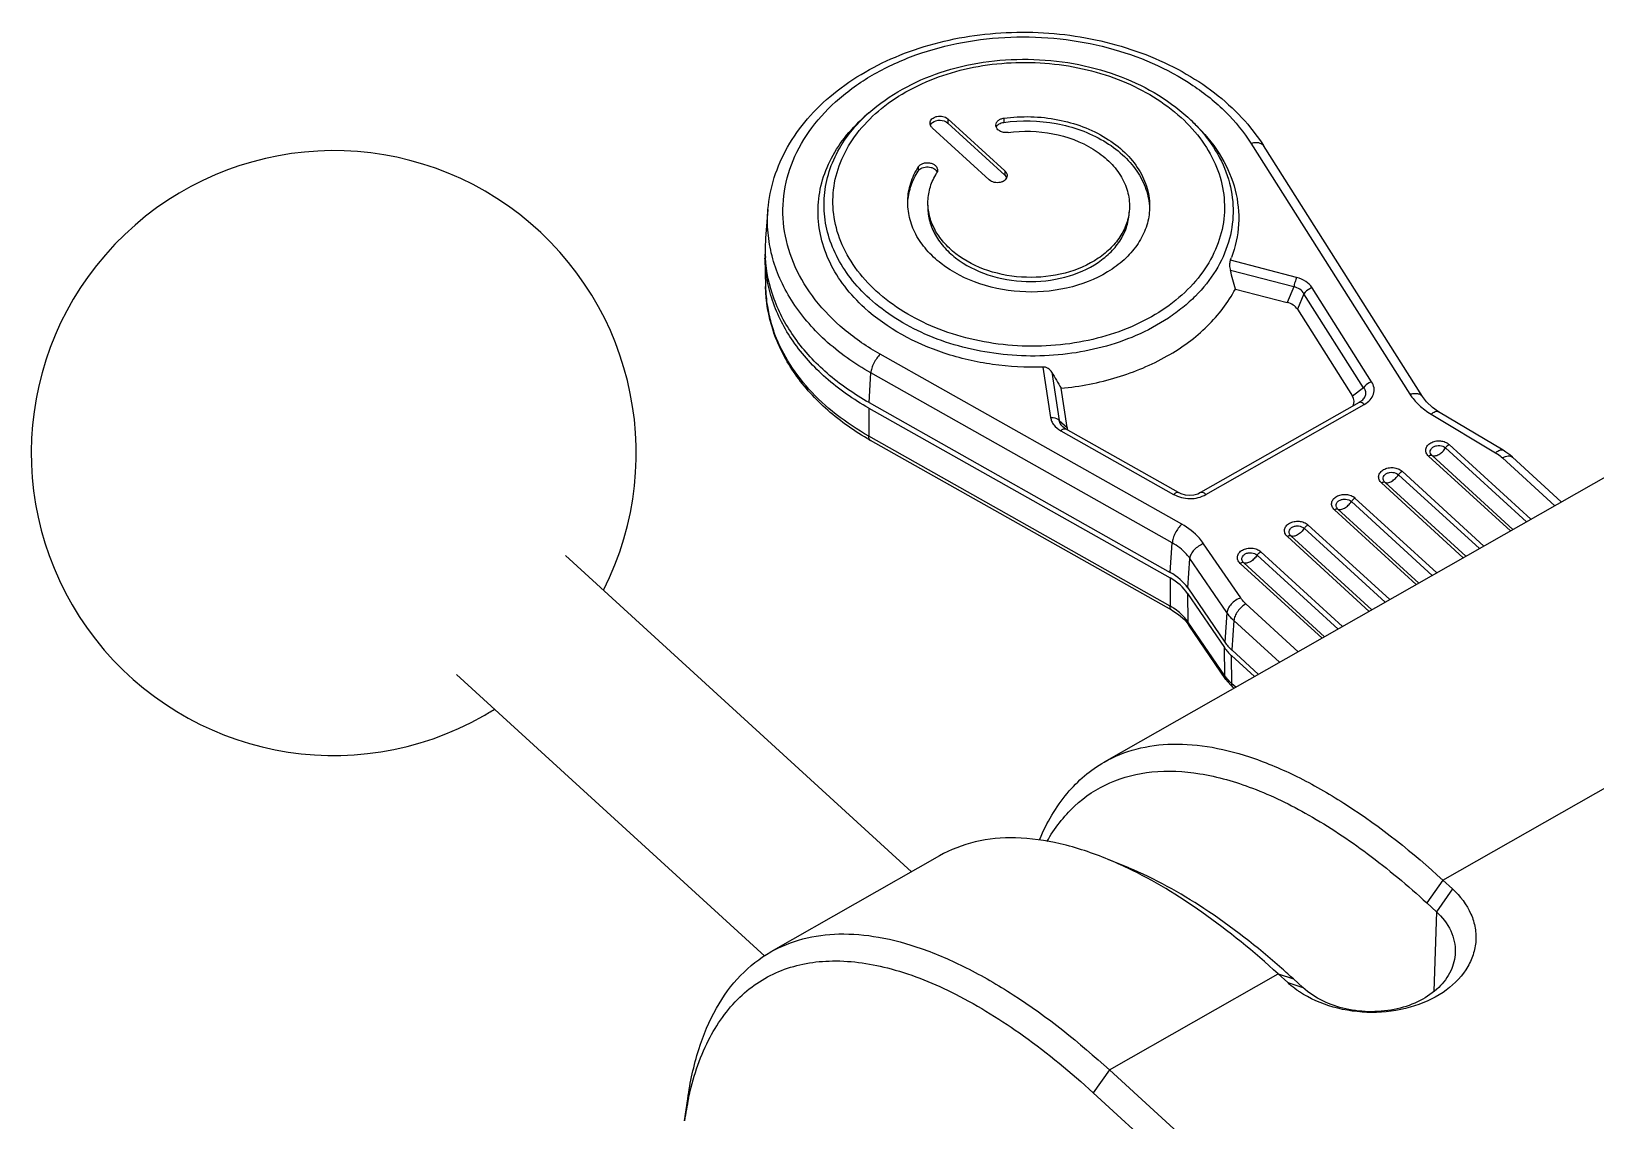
# Model space of a CAD drawing. Header units: millimetres. Extents: x 0 to 549, y 0 to 190.
# Drawn here: x 377.68 to 397.07, y 85.48 to 98.99 of the extents above; entities that cross this region are included whole.
import ezdxf

# ---------------------------------------------------------------- set-up
doc = ezdxf.new("R2010")
doc.units = ezdxf.units.MM
doc.layers.add('02___PRT_ALL_AXES', color=7, linetype='Continuous')

msp = doc.modelspace()

# ---------------------------------------------------------------- linework, layer by layer
at = {"color": 7, "linetype": 'Continuous'}
for p, q in [((388.065, 97.983), (388.006, 97.93)), ((389.556, 97.15), (388.85, 97.795)), ((389.044, 97.906), (389.043, 97.854)), ((389.043, 97.854), (389.748, 97.209)), ((389.044, 97.906), (389.75, 97.26)), ((389.737, 97.915), (389.736, 97.863)), ((392.094, 97.854), (392.149, 97.798)), ((392.801, 97.603), (394.772, 94.491)), ((394.926, 94.462), (392.955, 97.574)), ((388.676, 97.311), (388.674, 97.259)), ((389.75, 97.26), (389.748, 97.209)), ((386.813, 96.782), (386.784, 96.425)), ((402.024, 96.216), (390.982, 89.93)), ((386.776, 96.184), (386.783, 95.826)), ((393.367, 95.939), (392.545, 96.152)), ((393.331, 95.822), (392.545, 96.025)), ((393.331, 95.822), (393.248, 95.631)), ((394.296, 94.647), (393.558, 95.812)), ((392.607, 95.796), (393.248, 95.631)), ((393.458, 95.738), (393.376, 95.546)), ((394.197, 94.572), (393.458, 95.738)), ((393.376, 95.546), (394.059, 94.468)), ((391.942, 92.88), (388.205, 94.987)), ((388.066, 94.388), (388.088, 94.756)), ((391.825, 92.648), (388.088, 94.756)), ((390.221, 94.829), (390.316, 94.203)), ((390.331, 94.765), (390.423, 94.167)), ((395.181, 88.466), (406.223, 94.752)), ((390.521, 94.078), (390.446, 94.566)), ((394.197, 94.572), (394.059, 94.468)), ((388.063, 94.319), (388.063, 93.972)), ((388.063, 94.319), (391.797, 92.214)), ((388.066, 94.388), (391.799, 92.282)), ((394.141, 94.389), (392.177, 93.271)), ((392.242, 93.248), (394.205, 94.366)), ((394.164, 94.403), (394.164, 94.404)), ((395.926, 93.797), (395.127, 94.275)), ((390.423, 94.167), (390.521, 94.078)), ((395.034, 94.244), (395.833, 93.765)), ((391.8, 91.864), (388.063, 93.972)), ((391.821, 91.812), (388.084, 93.919)), ((390.443, 94.039), (391.842, 93.25)), ((391.901, 93.273), (390.502, 94.062)), ((395.258, 93.869), (396.272, 92.942)), ((396.017, 92.796), (395.003, 93.723)), ((396.048, 92.814), (395.046, 93.731)), ((395.213, 93.826), (396.215, 92.909)), ((395.918, 93.702), (396.567, 93.109)), ((396.648, 93.156), (396.041, 93.711)), ((394.629, 93.493), (395.632, 92.577)), ((394.674, 93.536), (395.688, 92.609)), ((395.433, 92.464), (394.419, 93.391)), ((395.465, 92.482), (394.463, 93.398)), ((394.046, 93.161), (395.048, 92.245)), ((394.09, 93.204), (395.104, 92.277)), ((394.849, 92.132), (393.835, 93.059)), ((394.881, 92.15), (393.879, 93.066)), ((394.266, 91.799), (393.252, 92.726)), ((394.297, 91.817), (393.295, 92.734)), ((393.462, 92.829), (394.464, 91.912)), ((393.507, 92.872), (394.521, 91.945)), ((391.799, 92.282), (391.825, 92.648)), ((392.674, 91.966), (392.214, 92.638)), ((392.923, 92.539), (393.937, 91.612)), ((392.017, 92.089), (392.043, 92.455)), ((392.502, 91.783), (392.043, 92.455)), ((393.682, 91.467), (392.668, 92.394)), ((393.714, 91.485), (392.711, 92.401)), ((392.878, 92.496), (393.88, 91.58)), ((391.797, 92.214), (391.8, 91.864)), ((392.015, 92.02), (392.018, 91.671)), ((392.015, 92.02), (392.473, 91.35)), ((392.017, 92.089), (392.475, 91.419)), ((392.502, 91.783), (392.475, 91.419)), ((393.387, 91.299), (392.739, 91.892)), ((391.979, 91.692), (392.03, 91.628)), ((392.477, 90.999), (392.018, 91.671)), ((392.49, 90.956), (392.03, 91.628)), ((392.589, 91.684), (392.562, 91.32)), ((393.155, 91.167), (392.589, 91.684)), ((392.477, 90.999), (392.473, 91.35)), ((392.564, 90.9), (392.56, 91.251)), ((392.56, 91.251), (392.845, 90.99)), ((392.562, 91.32), (392.893, 91.018)), ((392.49, 90.956), (392.514, 90.924)), ((392.611, 90.857), (392.564, 90.9)), ((392.589, 90.845), (392.583, 90.85)), ((388.939, 88.767), (386.847, 87.576)), ((391.285, 88.617), (391.031, 88.723)), ((395.181, 88.466), (394.981, 88.183)), ((395.181, 88.466), (395.299, 88.358)), ((395.299, 88.358), (395.099, 88.075)), ((394.981, 88.183), (395.099, 88.075)), ((395.099, 88.075), (395.067, 87.088)), ((391.046, 86.112), (393.138, 87.303)), ((393.256, 87.195), (393.138, 87.303)), ((393.138, 87.303), (393.327, 87.241)), ((393.256, 87.195), (393.445, 87.134)), ((393.445, 87.134), (393.327, 87.241)), ((391.046, 86.112), (390.846, 85.829)), ((391.046, 86.112), (398.184, 79.586)), ((385.779, 85.483), (385.818, 85.755)), ((390.846, 85.829), (397.984, 79.303))]:
    msp.add_line(p, q, dxfattribs=at)
for points in [[(395.127, 94.275), (395.05, 94.328), (394.975, 94.398), (394.926, 94.462)], [(394.164, 94.404), (394.153, 94.396), (394.141, 94.389)], [(390.502, 94.062), (390.49, 94.069), (390.468, 94.086)], [(396.041, 93.711), (396.01, 93.738), (395.96, 93.775), (395.926, 93.797)], [(392.177, 93.271), (392.142, 93.254), (392.092, 93.24), (392.04, 93.236), (391.988, 93.241), (391.936, 93.256), (391.901, 93.273)], [(391.821, 91.812), (391.901, 91.76), (391.979, 91.692)], [(392.514, 90.924), (392.554, 90.878), (392.583, 90.85)]]:
    msp.add_lwpolyline(points, dxfattribs=at)
for centre, radius, start, end in [((389.404, 96.478), 2.014, 131.653, 133.9212), ((388.894, 97.798), 0.0742, 151.7517, 155.1943), ((390.575, 96.352), 2.136, 44.6877, 47.5738), ((390.66, 96.436), 2.016, 42.4102, 44.6797), ((389.702, 97.149), 0.0741, 20.4285, 25.143), ((388.486, 96.284), 1.708, 175.2664, 181.7165), ((388.481, 96.215), 1.705, 179.4028, 181.0704), ((388.489, 96.285), 1.711, 181.7209, 183.3409), ((391.171, 96.706), 1.482, 338.035, 339.4447), ((377.276, 91.771), 15.851, 14.7103, 15.5679), ((388.5, 95.859), 1.717, 181.0917, 189.2302), ((388.563, 95.87), 1.781, 189.2523, 195.9207), ((388.616, 95.885), 1.837, 195.9168, 199.1761), ((431.413, 118.425), 47.408, 209.9389, 210.2165), ((389.742, 96.86), 3.376, 239.7838, 240.5827), ((391.418, 91.188), 0.776, 57.0561, 60.5205), ((392.917, 91.3), 0.533, 214.3701, 218.9908), ((389.146, 84.181), 4.917, 64.3573, 67.4541), ((386.167, 79.411), 10.61, 47.5593, 48.5907), ((394.012, 88.023), 1.121, 227.5669, 229.0648), ((389.875, 84.894), 4.138, 167.9212, 171.8225)]:
    msp.add_arc(centre, radius, start, end, dxfattribs=at)
for centre, major_axis, ratio, start_param, end_param in [((393.127, 95.441), (0.268, 0.059), 0.711655, 0.252966, 0.951619), ((393.773, 94.421), (0.306, -0.034), 0.590739, -0.234745, 0.442182), ((390.804, 94.119), (0.284, 0.04), 0.652077, -3.133338, -2.951457), ((391.344, 91.787), (0.75, -0.023), 0.724509, 0.486729, 0.944905), ((391.346, 91.856), (0.75, -0.023), 0.724509, 0.486729, 0.944905), ((393.144, 91.583), (0.75, -0.023), 0.724406, -2.654837, -2.440853), ((393.146, 91.652), (0.75, -0.023), 0.724406, -2.654837, -2.440853)]:
    msp.add_ellipse(centre, major_axis=major_axis, ratio=ratio, start_param=start_param, end_param=end_param, dxfattribs=at)
for points, knots in [([(386.813, 96.782), (386.824, 96.916), (386.878, 97.186), (387.047, 97.568), (387.298, 97.92), (387.739, 98.344), (388.454, 98.747), (389.443, 98.991), (390.49, 98.993), (391.337, 98.788), (391.947, 98.505), (392.35, 98.243), (392.692, 97.935), (392.877, 97.698), (392.955, 97.574)], [0, 0, 0, 0, 0.053013, 0.107166, 0.163243, 0.221788, 0.346617, 0.480586, 0.618668, 0.754415, 0.819707, 0.882501, 0.942573, 1, 1, 1, 1]), ([(388.205, 94.987), (388.047, 95.076), (387.754, 95.275), (387.392, 95.643), (387.136, 96.057), (386.999, 96.501), (386.989, 96.957), (387.108, 97.402), (387.347, 97.815), (387.695, 98.18), (388.135, 98.484), (388.835, 98.8), (389.628, 98.942), (390.434, 98.913), (391.212, 98.77), (391.763, 98.535), (392.081, 98.322)], [0, 0, 0, 0, 0.064016, 0.12408, 0.180399, 0.233886, 0.286091, 0.338887, 0.393993, 0.452587, 0.515145, 0.581477, 0.721806, 0.793809, 0.865083, 1, 1, 1, 1]), ([(388.155, 95.771), (388.059, 95.859), (387.888, 96.048), (387.704, 96.375), (387.612, 96.722), (387.616, 97.075), (387.717, 97.418), (387.908, 97.737), (388.18, 98.019), (388.648, 98.341), (389.219, 98.54), (389.829, 98.614), (390.304, 98.603), (390.769, 98.527), (391.337, 98.345), (391.724, 98.115), (391.935, 97.922)], [0, 0, 0, 0, 0.059361, 0.115175, 0.168434, 0.220673, 0.273674, 0.329035, 0.387835, 0.450499, 0.58576, 0.657095, 0.72918, 0.800706, 0.870422, 1, 1, 1, 1]), ([(388.065, 97.983), (388.317, 98.207), (388.793, 98.461), (389.482, 98.623), (390.04, 98.66), (390.599, 98.607), (391.29, 98.425), (391.764, 98.159), (392.016, 97.928)], [0, 0, 0, 0, 0.23787, 0.366305, 0.49787, 0.629757, 0.759113, 1, 1, 1, 1]), ([(392.081, 98.322), (392.227, 98.224), (392.495, 98.009), (392.712, 97.742), (392.801, 97.603)], [0, 0, 0, 0, 0.516335, 1, 1, 1, 1]), ([(388.822, 97.854), (388.822, 97.864), (388.827, 97.883), (388.846, 97.908), (388.873, 97.926), (388.919, 97.943), (388.981, 97.943), (389.027, 97.922), (389.044, 97.906)], [0, 0, 0, 0, 0.102512, 0.21255, 0.333936, 0.465993, 0.742661, 1, 1, 1, 1]), ([(389.737, 97.915), (389.958, 97.945), (390.403, 97.933), (390.916, 97.746), (391.239, 97.501), (391.417, 97.287), (391.525, 97.049), (391.547, 96.88), (391.544, 96.798)], [0, 0, 0, 0, 0.2815, 0.550309, 0.674088, 0.789177, 0.896783, 1, 1, 1, 1]), ([(388.011, 95.562), (387.921, 95.644), (387.759, 95.818), (387.574, 96.114), (387.46, 96.429), (387.421, 96.754), (387.458, 97.077), (387.571, 97.389), (387.755, 97.68), (387.917, 97.851), (388.006, 97.93)], [0, 0, 0, 0, 0.134677, 0.262272, 0.384226, 0.502843, 0.621017, 0.741723, 0.867483, 1, 1, 1, 1]), ([(388.07, 95.68), (387.985, 95.757), (387.831, 95.922), (387.654, 96.201), (387.541, 96.497), (387.497, 96.803), (387.523, 97.109), (387.619, 97.406), (387.781, 97.686), (387.926, 97.851), (388.006, 97.928)], [0, 0, 0, 0, 0.135098, 0.263271, 0.385842, 0.504943, 0.623284, 0.743703, 0.868685, 1, 1, 1, 1]), ([(391.935, 97.922), (392.031, 97.834), (392.203, 97.644), (392.386, 97.318), (392.478, 96.971), (392.474, 96.618), (392.373, 96.275), (392.182, 95.956), (391.91, 95.674), (391.442, 95.352), (390.871, 95.153), (390.261, 95.079), (389.786, 95.09), (389.321, 95.166), (388.753, 95.348), (388.366, 95.578), (388.155, 95.771)], [0, 0, 0, 0, 0.059361, 0.115175, 0.168434, 0.220673, 0.273674, 0.329035, 0.387835, 0.450499, 0.58576, 0.657095, 0.72918, 0.800706, 0.870422, 1, 1, 1, 1]), ([(388.85, 97.795), (388.841, 97.803), (388.827, 97.821), (388.822, 97.844), (388.822, 97.854)], [0, 0, 0, 0, 0.522342, 1, 1, 1, 1]), ([(388.829, 97.833), (388.83, 97.836), (388.836, 97.846), (388.844, 97.854), (388.851, 97.86)], [0, 0, 0, 0, 0.240546, 1, 1, 1, 1]), ([(388.851, 97.86), (388.877, 97.881), (388.948, 97.9), (389.018, 97.877), (389.043, 97.854)], [0, 0, 0, 0, 0.499651, 1, 1, 1, 1]), ([(389.638, 97.83), (389.638, 97.84), (389.644, 97.862), (389.667, 97.888), (389.699, 97.907), (389.724, 97.913), (389.737, 97.915)], [0, 0, 0, 0, 0.216932, 0.452639, 0.715015, 1, 1, 1, 1]), ([(389.789, 97.737), (389.77, 97.734), (389.733, 97.736), (389.683, 97.754), (389.647, 97.786), (389.638, 97.816), (389.638, 97.83)], [0, 0, 0, 0, 0.282644, 0.552471, 0.790679, 1, 1, 1, 1]), ([(389.643, 97.804), (389.644, 97.807), (389.649, 97.817), (389.657, 97.826), (389.663, 97.832)], [0, 0, 0, 0, 0.241058, 1, 1, 1, 1]), ([(389.663, 97.832), (389.668, 97.836), (389.689, 97.852), (389.715, 97.861), (389.736, 97.863)], [0, 0, 0, 0, 0.233967, 1, 1, 1, 1]), ([(389.736, 97.863), (389.951, 97.893), (390.384, 97.883), (390.888, 97.706), (391.21, 97.474), (391.391, 97.271), (391.509, 97.042), (391.54, 96.878), (391.543, 96.798)], [0, 0, 0, 0, 0.280175, 0.548673, 0.672849, 0.788586, 0.896758, 1, 1, 1, 1]), ([(389.789, 97.737), (389.973, 97.762), (390.343, 97.752), (390.771, 97.596), (391.04, 97.392), (391.188, 97.214), (391.279, 97.015), (391.297, 96.875), (391.294, 96.807)], [0, 0, 0, 0, 0.281496, 0.550305, 0.674085, 0.789176, 0.896783, 1, 1, 1, 1]), ([(392.149, 97.796), (392.24, 97.696), (392.399, 97.481), (392.55, 97.119), (392.597, 96.742), (392.537, 96.367), (392.374, 96.012), (392.163, 95.75), (391.955, 95.562), (391.715, 95.386), (391.514, 95.279), (391.373, 95.218)], [0, 0, 0, 0, 0.126818, 0.246499, 0.362008, 0.477297, 0.596376, 0.72233, 0.788543, 0.856953, 1, 1, 1, 1]), ([(392.15, 97.797), (392.259, 97.686), (392.449, 97.446), (392.625, 97.032), (392.669, 96.599), (392.608, 96.318), (392.558, 96.186)], [0, 0, 0, 0, 0.267138, 0.517398, 0.75827, 1, 1, 1, 1]), ([(392.801, 97.603), (392.816, 97.608), (392.848, 97.615), (392.892, 97.614), (392.93, 97.601), (392.949, 97.584), (392.955, 97.574)], [0, 0, 0, 0, 0.29877, 0.564327, 0.794306, 1, 1, 1, 1]), ([(388.676, 97.311), (388.689, 97.331), (388.724, 97.354), (388.775, 97.364), (388.817, 97.362), (388.857, 97.35), (388.889, 97.329), (388.91, 97.301), (388.915, 97.279), (388.915, 97.268)], [0, 0, 0, 0, 0.240029, 0.37824, 0.5197, 0.656711, 0.782983, 0.896164, 1, 1, 1, 1]), ([(388.546, 96.895), (388.548, 96.967), (388.573, 97.113), (388.637, 97.248), (388.676, 97.311)], [0, 0, 0, 0, 0.49171, 1, 1, 1, 1]), ([(388.547, 96.894), (388.554, 96.957), (388.582, 97.085), (388.639, 97.203), (388.674, 97.259)], [0, 0, 0, 0, 0.49196, 1, 1, 1, 1]), ([(388.674, 97.259), (388.686, 97.277), (388.715, 97.299), (388.76, 97.31), (388.797, 97.312), (388.834, 97.306), (388.876, 97.288), (388.901, 97.263), (388.909, 97.244)], [0, 0, 0, 0, 0.233447, 0.366933, 0.505417, 0.642936, 0.773795, 1, 1, 1, 1]), ([(388.796, 96.886), (388.798, 96.947), (388.819, 97.069), (388.871, 97.181), (388.904, 97.233)], [0, 0, 0, 0, 0.491716, 1, 1, 1, 1]), ([(388.915, 97.268), (388.915, 97.259), (388.912, 97.247), (388.906, 97.236), (388.904, 97.233)], [0, 0, 0, 0, 0.742392, 1, 1, 1, 1]), ([(389.778, 97.201), (389.777, 97.192), (389.773, 97.173), (389.754, 97.148), (389.727, 97.129), (389.681, 97.113), (389.619, 97.113), (389.573, 97.134), (389.556, 97.15)], [0, 0, 0, 0, 0.102512, 0.21255, 0.333936, 0.465993, 0.742661, 1, 1, 1, 1]), ([(389.748, 97.209), (389.751, 97.207), (389.759, 97.198), (389.766, 97.189), (389.769, 97.181)], [0, 0, 0, 0, 0.260383, 1, 1, 1, 1]), ([(389.75, 97.26), (389.759, 97.253), (389.773, 97.235), (389.778, 97.212), (389.778, 97.201)], [0, 0, 0, 0, 0.522342, 1, 1, 1, 1]), ([(388.088, 94.756), (387.885, 94.87), (387.515, 95.131), (387.151, 95.554), (386.954, 95.922), (386.856, 96.204), (386.806, 96.493), (386.805, 96.686), (386.813, 96.782)], [0, 0, 0, 0, 0.276867, 0.532796, 0.653902, 0.7713, 0.886188, 1, 1, 1, 1]), ([(391.544, 96.798), (391.542, 96.727), (391.517, 96.582), (391.422, 96.378), (391.275, 96.193), (391.009, 95.976), (390.58, 95.794), (390.009, 95.733), (389.443, 95.83), (389.027, 96.04), (388.776, 96.273), (388.64, 96.467), (388.559, 96.677), (388.544, 96.823), (388.546, 96.895)], [0, 0, 0, 0, 0.0525, 0.106729, 0.164018, 0.225072, 0.357722, 0.50001, 0.642295, 0.774939, 0.835989, 0.893273, 0.947501, 1, 1, 1, 1]), ([(388.794, 96.835), (388.792, 96.775), (388.805, 96.653), (388.873, 96.479), (388.986, 96.317), (389.195, 96.122), (389.542, 95.948), (390.014, 95.867), (390.489, 95.918), (390.847, 96.07), (391.068, 96.251), (391.191, 96.404), (391.27, 96.575), (391.291, 96.695), (391.293, 96.755)], [0, 0, 0, 0, 0.0525, 0.106728, 0.164015, 0.225068, 0.357717, 0.500004, 0.642291, 0.774937, 0.835988, 0.893273, 0.947501, 1, 1, 1, 1]), ([(391.294, 96.807), (391.292, 96.747), (391.272, 96.626), (391.193, 96.456), (391.07, 96.302), (390.848, 96.121), (390.491, 95.969), (390.015, 95.919), (389.544, 95.999), (389.197, 96.174), (388.988, 96.369), (388.875, 96.53), (388.807, 96.705), (388.794, 96.827), (388.796, 96.886)], [0, 0, 0, 0, 0.052499, 0.106728, 0.164014, 0.225066, 0.357714, 0.500001, 0.642288, 0.774935, 0.835986, 0.893272, 0.9475, 1, 1, 1, 1]), ([(388.063, 94.319), (387.874, 94.426), (387.526, 94.668), (387.112, 95.121), (386.888, 95.555), (386.795, 95.914), (386.778, 96.094), (386.776, 96.184)], [0, 0, 0, 0, 0.275844, 0.53235, 0.771438, 0.886568, 1, 1, 1, 1]), ([(388.066, 94.388), (387.882, 94.491), (387.544, 94.725), (387.137, 95.161), (386.868, 95.654), (386.791, 96.01), (386.781, 96.185)], [0, 0, 0, 0, 0.27544, 0.532199, 0.771881, 1, 1, 1, 1]), ([(392.545, 96.152), (392.537, 96.133), (392.533, 96.09), (392.539, 96.047), (392.545, 96.025)], [0, 0, 0, 0, 0.46782, 1, 1, 1, 1]), ([(388.043, 93.943), (387.859, 94.05), (387.519, 94.294), (387.114, 94.75), (386.852, 95.269), (386.786, 95.643), (386.783, 95.826)], [0, 0, 0, 0, 0.271183, 0.526215, 0.767383, 1, 1, 1, 1]), ([(393.367, 95.939), (393.359, 95.922), (393.345, 95.883), (393.335, 95.843), (393.331, 95.822)], [0, 0, 0, 0, 0.472254, 1, 1, 1, 1]), ([(393.458, 95.738), (393.447, 95.76), (393.41, 95.801), (393.358, 95.818), (393.331, 95.822)], [0, 0, 0, 0, 0.476071, 1, 1, 1, 1]), ([(393.558, 95.812), (393.538, 95.843), (393.48, 95.899), (393.407, 95.929), (393.367, 95.939)], [0, 0, 0, 0, 0.470477, 1, 1, 1, 1]), ([(393.558, 95.812), (393.548, 95.809), (393.509, 95.793), (393.475, 95.764), (393.458, 95.738)], [0, 0, 0, 0, 0.253913, 1, 1, 1, 1]), ([(391.373, 95.218), (391.104, 95.102), (390.518, 94.951), (389.763, 94.958), (389.174, 95.08), (388.636, 95.27), (388.271, 95.496), (388.07, 95.68)], [0, 0, 0, 0, 0.25108, 0.511398, 0.640397, 0.76591, 1, 1, 1, 1]), ([(390.446, 94.566), (390.682, 94.588), (391.138, 94.676), (391.761, 94.935), (392.269, 95.306), (392.518, 95.628), (392.607, 95.796)], [0, 0, 0, 0, 0.275103, 0.536156, 0.777969, 1, 1, 1, 1]), ([(390.221, 94.829), (390.013, 94.821), (389.597, 94.843), (388.824, 95.02), (388.29, 95.306), (388.011, 95.562)], [0, 0, 0, 0, 0.263241, 0.522095, 1, 1, 1, 1]), ([(388.063, 93.972), (387.922, 94.051), (387.657, 94.226), (387.316, 94.541), (387.051, 94.892), (386.927, 95.151), (386.881, 95.281)], [0, 0, 0, 0, 0.270159, 0.526513, 0.769191, 1, 1, 1, 1]), ([(388.205, 94.987), (388.189, 94.972), (388.16, 94.937), (388.124, 94.878), (388.098, 94.817), (388.089, 94.775), (388.088, 94.756)], [0, 0, 0, 0, 0.247441, 0.517989, 0.778995, 1, 1, 1, 1]), ([(390.331, 94.765), (390.32, 94.784), (390.289, 94.818), (390.243, 94.83), (390.221, 94.829)], [0, 0, 0, 0, 0.494368, 1, 1, 1, 1]), ([(394.296, 94.647), (394.286, 94.644), (394.248, 94.627), (394.213, 94.599), (394.197, 94.572)], [0, 0, 0, 0, 0.253913, 1, 1, 1, 1]), ([(394.205, 94.366), (394.232, 94.381), (394.28, 94.416), (394.326, 94.49), (394.332, 94.574), (394.311, 94.624), (394.296, 94.647)], [0, 0, 0, 0, 0.275497, 0.523356, 0.757005, 1, 1, 1, 1]), ([(394.164, 94.404), (394.179, 94.415), (394.205, 94.44), (394.228, 94.487), (394.224, 94.535), (394.207, 94.561), (394.197, 94.572)], [0, 0, 0, 0, 0.289161, 0.54111, 0.768134, 1, 1, 1, 1]), ([(394.772, 94.491), (394.788, 94.496), (394.819, 94.503), (394.864, 94.502), (394.902, 94.489), (394.92, 94.472), (394.926, 94.462)], [0, 0, 0, 0, 0.29877, 0.564327, 0.794306, 1, 1, 1, 1]), ([(394.772, 94.491), (394.803, 94.442), (394.883, 94.348), (394.981, 94.276), (395.034, 94.244)], [0, 0, 0, 0, 0.481524, 1, 1, 1, 1]), ([(394.154, 94.392), (394.153, 94.392), (394.148, 94.392), (394.144, 94.39), (394.141, 94.389)], [0, 0, 0, 0, 0.262976, 1, 1, 1, 1]), ([(394.205, 94.366), (394.197, 94.374), (394.182, 94.385), (394.163, 94.392), (394.154, 94.392)], [0, 0, 0, 0, 0.570839, 1, 1, 1, 1]), ([(395.034, 94.244), (395.043, 94.251), (395.059, 94.264), (395.084, 94.277), (395.107, 94.282), (395.121, 94.279), (395.127, 94.275)], [0, 0, 0, 0, 0.32697, 0.599828, 0.818389, 1, 1, 1, 1]), ([(390.316, 94.203), (390.327, 94.203), (390.365, 94.203), (390.405, 94.187), (390.423, 94.167)], [0, 0, 0, 0, 0.280787, 1, 1, 1, 1]), ([(390.316, 94.203), (390.319, 94.186), (390.328, 94.154), (390.366, 94.093), (390.41, 94.057), (390.443, 94.039)], [0, 0, 0, 0, 0.229075, 0.470209, 1, 1, 1, 1]), ([(390.423, 94.167), (390.424, 94.152), (390.434, 94.121), (390.455, 94.097), (390.468, 94.086)], [0, 0, 0, 0, 0.462988, 1, 1, 1, 1]), ([(390.443, 94.039), (390.448, 94.044), (390.459, 94.053), (390.475, 94.062), (390.489, 94.065), (390.498, 94.064), (390.502, 94.062)], [0, 0, 0, 0, 0.329848, 0.603885, 0.821263, 1, 1, 1, 1]), ([(388.084, 93.919), (388.077, 93.923), (388.064, 93.941), (388.063, 93.96), (388.063, 93.972)], [0, 0, 0, 0, 0.425798, 1, 1, 1, 1]), ([(395.003, 93.723), (394.99, 93.735), (394.97, 93.761), (394.964, 93.812), (394.987, 93.858), (395.03, 93.892), (395.086, 93.912), (395.148, 93.916), (395.209, 93.902), (395.244, 93.882), (395.258, 93.869)], [0, 0, 0, 0, 0.114722, 0.219479, 0.32772, 0.449314, 0.585008, 0.728504, 0.869991, 1, 1, 1, 1]), ([(395.213, 93.826), (395.216, 93.83), (395.228, 93.847), (395.244, 93.861), (395.258, 93.869)], [0, 0, 0, 0, 0.253651, 1, 1, 1, 1]), ([(395.046, 93.731), (395.044, 93.732), (395.029, 93.735), (395.013, 93.729), (395.003, 93.723)], [0, 0, 0, 0, 0.203495, 1, 1, 1, 1]), ([(395.046, 93.731), (395.038, 93.738), (395.025, 93.756), (395.021, 93.789), (395.036, 93.819), (395.064, 93.842), (395.101, 93.855), (395.153, 93.858), (395.194, 93.843), (395.213, 93.826)], [0, 0, 0, 0, 0.114823, 0.220878, 0.330379, 0.452349, 0.587958, 0.731443, 1, 1, 1, 1]), ([(395.046, 93.731), (395.052, 93.729), (395.064, 93.725), (395.084, 93.727), (395.106, 93.733), (395.139, 93.749), (395.169, 93.772), (395.196, 93.801), (395.207, 93.818), (395.213, 93.826)], [0, 0, 0, 0, 0.084701, 0.18268, 0.295283, 0.422004, 0.705361, 0.853723, 1, 1, 1, 1]), ([(395.833, 93.765), (395.842, 93.772), (395.858, 93.785), (395.883, 93.798), (395.906, 93.803), (395.92, 93.8), (395.926, 93.797)], [0, 0, 0, 0, 0.326978, 0.599836, 0.818391, 1, 1, 1, 1]), ([(395.833, 93.765), (395.841, 93.76), (395.871, 93.742), (395.899, 93.72), (395.918, 93.702)], [0, 0, 0, 0, 0.256249, 1, 1, 1, 1]), ([(395.918, 93.702), (395.93, 93.709), (395.953, 93.72), (395.987, 93.728), (396.017, 93.726), (396.034, 93.717), (396.041, 93.711)], [0, 0, 0, 0, 0.309981, 0.577778, 0.803033, 1, 1, 1, 1]), ([(394.419, 93.391), (394.407, 93.402), (394.386, 93.429), (394.38, 93.48), (394.403, 93.526), (394.446, 93.56), (394.502, 93.58), (394.565, 93.584), (394.625, 93.57), (394.66, 93.549), (394.674, 93.536)], [0, 0, 0, 0, 0.114722, 0.219479, 0.32772, 0.449314, 0.585008, 0.728504, 0.869991, 1, 1, 1, 1]), ([(394.463, 93.398), (394.454, 93.406), (394.441, 93.423), (394.437, 93.457), (394.452, 93.487), (394.48, 93.51), (394.517, 93.523), (394.57, 93.525), (394.61, 93.511), (394.629, 93.493)], [0, 0, 0, 0, 0.114823, 0.220878, 0.330379, 0.452349, 0.587958, 0.731443, 1, 1, 1, 1]), ([(394.463, 93.398), (394.468, 93.396), (394.48, 93.393), (394.5, 93.394), (394.523, 93.401), (394.555, 93.416), (394.585, 93.44), (394.612, 93.469), (394.623, 93.486), (394.629, 93.493)], [0, 0, 0, 0, 0.084701, 0.18268, 0.295283, 0.422004, 0.705361, 0.853723, 1, 1, 1, 1]), ([(394.629, 93.493), (394.632, 93.498), (394.645, 93.514), (394.661, 93.529), (394.674, 93.536)], [0, 0, 0, 0, 0.253651, 1, 1, 1, 1]), ([(394.463, 93.398), (394.46, 93.4), (394.445, 93.403), (394.429, 93.397), (394.419, 93.391)], [0, 0, 0, 0, 0.203495, 1, 1, 1, 1]), ([(391.842, 93.25), (391.848, 93.255), (391.858, 93.264), (391.874, 93.273), (391.888, 93.277), (391.897, 93.275), (391.901, 93.273)], [0, 0, 0, 0, 0.329859, 0.603895, 0.821266, 1, 1, 1, 1]), ([(391.842, 93.25), (391.903, 93.216), (392.042, 93.179), (392.183, 93.214), (392.242, 93.248)], [0, 0, 0, 0, 0.503068, 1, 1, 1, 1]), ([(392.242, 93.248), (392.236, 93.254), (392.223, 93.264), (392.201, 93.275), (392.183, 93.274), (392.177, 93.271)], [0, 0, 0, 0, 0.323787, 0.711682, 1, 1, 1, 1]), ([(393.835, 93.059), (393.823, 93.07), (393.802, 93.097), (393.797, 93.147), (393.819, 93.193), (393.862, 93.228), (393.918, 93.248), (393.981, 93.251), (394.041, 93.238), (394.076, 93.217), (394.09, 93.204)], [0, 0, 0, 0, 0.114722, 0.219479, 0.32772, 0.449314, 0.585008, 0.728504, 0.869991, 1, 1, 1, 1]), ([(393.879, 93.066), (393.871, 93.073), (393.857, 93.091), (393.854, 93.124), (393.868, 93.155), (393.896, 93.178), (393.933, 93.19), (393.986, 93.193), (394.027, 93.178), (394.046, 93.161)], [0, 0, 0, 0, 0.114823, 0.220878, 0.330379, 0.452349, 0.587958, 0.731443, 1, 1, 1, 1]), ([(393.879, 93.066), (393.884, 93.064), (393.896, 93.06), (393.917, 93.062), (393.939, 93.068), (393.971, 93.084), (394.001, 93.108), (394.029, 93.136), (394.039, 93.153), (394.046, 93.161)], [0, 0, 0, 0, 0.084701, 0.18268, 0.295283, 0.422004, 0.705361, 0.853723, 1, 1, 1, 1]), ([(394.046, 93.161), (394.049, 93.165), (394.061, 93.182), (394.077, 93.196), (394.09, 93.204)], [0, 0, 0, 0, 0.253651, 1, 1, 1, 1]), ([(393.252, 92.726), (393.239, 92.738), (393.219, 92.765), (393.213, 92.815), (393.235, 92.861), (393.278, 92.895), (393.335, 92.915), (393.397, 92.919), (393.457, 92.906), (393.493, 92.885), (393.507, 92.872)], [0, 0, 0, 0, 0.114722, 0.219479, 0.32772, 0.449314, 0.585008, 0.728504, 0.869991, 1, 1, 1, 1]), ([(393.879, 93.066), (393.876, 93.067), (393.861, 93.071), (393.846, 93.065), (393.835, 93.059)], [0, 0, 0, 0, 0.203495, 1, 1, 1, 1]), ([(391.942, 92.88), (391.926, 92.865), (391.897, 92.83), (391.861, 92.771), (391.835, 92.71), (391.826, 92.668), (391.825, 92.648)], [0, 0, 0, 0, 0.247441, 0.517989, 0.778995, 1, 1, 1, 1]), ([(392.214, 92.638), (392.198, 92.662), (392.122, 92.758), (392.023, 92.834), (391.942, 92.88)], [0, 0, 0, 0, 0.237102, 1, 1, 1, 1]), ([(393.295, 92.734), (393.292, 92.735), (393.277, 92.739), (393.262, 92.732), (393.252, 92.726)], [0, 0, 0, 0, 0.203495, 1, 1, 1, 1]), ([(393.295, 92.734), (393.287, 92.741), (393.274, 92.759), (393.27, 92.792), (393.284, 92.823), (393.312, 92.845), (393.35, 92.858), (393.402, 92.861), (393.443, 92.846), (393.462, 92.829)], [0, 0, 0, 0, 0.114823, 0.220878, 0.330379, 0.452349, 0.587958, 0.731443, 1, 1, 1, 1]), ([(393.462, 92.829), (393.456, 92.821), (393.445, 92.804), (393.418, 92.775), (393.387, 92.752), (393.355, 92.736), (393.333, 92.73), (393.313, 92.728), (393.301, 92.732), (393.295, 92.734)], [0, 0, 0, 0, 0.146277, 0.294639, 0.577996, 0.704717, 0.81732, 0.915299, 1, 1, 1, 1]), ([(393.462, 92.829), (393.465, 92.833), (393.477, 92.85), (393.493, 92.864), (393.507, 92.872)], [0, 0, 0, 0, 0.253651, 1, 1, 1, 1]), ([(392.043, 92.455), (392.03, 92.474), (391.969, 92.551), (391.89, 92.612), (391.825, 92.648)], [0, 0, 0, 0, 0.237324, 1, 1, 1, 1]), ([(392.214, 92.638), (392.192, 92.631), (392.149, 92.609), (392.096, 92.565), (392.057, 92.513), (392.044, 92.474), (392.043, 92.455)], [0, 0, 0, 0, 0.268644, 0.539514, 0.788707, 1, 1, 1, 1]), ([(392.668, 92.394), (392.655, 92.406), (392.635, 92.432), (392.629, 92.483), (392.652, 92.529), (392.695, 92.563), (392.751, 92.583), (392.813, 92.587), (392.874, 92.573), (392.909, 92.552), (392.923, 92.539)], [0, 0, 0, 0, 0.114722, 0.219479, 0.32772, 0.449314, 0.585008, 0.728504, 0.869991, 1, 1, 1, 1]), ([(392.711, 92.401), (392.703, 92.409), (392.69, 92.426), (392.686, 92.46), (392.701, 92.49), (392.729, 92.513), (392.766, 92.526), (392.819, 92.528), (392.859, 92.514), (392.878, 92.496)], [0, 0, 0, 0, 0.114823, 0.220878, 0.330379, 0.452349, 0.587958, 0.731443, 1, 1, 1, 1]), ([(392.878, 92.496), (392.881, 92.501), (392.893, 92.518), (392.91, 92.532), (392.923, 92.539)], [0, 0, 0, 0, 0.253651, 1, 1, 1, 1]), ([(392.711, 92.401), (392.709, 92.403), (392.694, 92.406), (392.678, 92.4), (392.668, 92.394)], [0, 0, 0, 0, 0.203495, 1, 1, 1, 1]), ([(392.878, 92.496), (392.872, 92.489), (392.861, 92.472), (392.834, 92.443), (392.804, 92.419), (392.771, 92.404), (392.749, 92.397), (392.729, 92.396), (392.717, 92.399), (392.711, 92.401)], [0, 0, 0, 0, 0.146277, 0.294639, 0.577996, 0.704717, 0.81732, 0.915299, 1, 1, 1, 1]), ([(392.674, 91.966), (392.651, 91.959), (392.609, 91.937), (392.555, 91.893), (392.517, 91.841), (392.504, 91.802), (392.502, 91.783)], [0, 0, 0, 0, 0.268644, 0.539514, 0.788707, 1, 1, 1, 1]), ([(392.739, 91.892), (392.732, 91.898), (392.709, 91.921), (392.687, 91.946), (392.674, 91.966)], [0, 0, 0, 0, 0.256799, 1, 1, 1, 1]), ([(391.821, 91.812), (391.814, 91.816), (391.801, 91.834), (391.8, 91.853), (391.8, 91.864)], [0, 0, 0, 0, 0.425798, 1, 1, 1, 1]), ([(392.018, 91.671), (392.006, 91.687), (391.956, 91.752), (391.892, 91.806), (391.84, 91.84)], [0, 0, 0, 0, 0.238619, 1, 1, 1, 1]), ([(392.589, 91.684), (392.58, 91.692), (392.549, 91.722), (392.521, 91.756), (392.502, 91.783)], [0, 0, 0, 0, 0.256899, 1, 1, 1, 1]), ([(392.739, 91.892), (392.719, 91.881), (392.681, 91.852), (392.635, 91.801), (392.602, 91.744), (392.59, 91.703), (392.589, 91.684)], [0, 0, 0, 0, 0.258629, 0.52948, 0.784428, 1, 1, 1, 1]), ([(392.03, 91.628), (392.028, 91.631), (392.021, 91.644), (392.018, 91.66), (392.018, 91.671)], [0, 0, 0, 0, 0.242556, 1, 1, 1, 1]), ([(392.49, 90.956), (392.488, 90.959), (392.48, 90.972), (392.477, 90.988), (392.477, 90.999)], [0, 0, 0, 0, 0.242557, 1, 1, 1, 1]), ([(392.564, 90.9), (392.558, 90.905), (392.537, 90.926), (392.517, 90.948), (392.503, 90.965)], [0, 0, 0, 0, 0.254402, 1, 1, 1, 1]), ([(392.583, 90.85), (392.577, 90.855), (392.566, 90.872), (392.564, 90.89), (392.564, 90.9)], [0, 0, 0, 0, 0.466019, 1, 1, 1, 1]), ([(390.982, 89.93), (391.106, 90.001), (391.382, 90.112), (391.84, 90.17), (392.339, 90.125), (392.87, 89.979), (393.429, 89.735), (394.236, 89.266), (394.808, 88.807), (395.181, 88.466)], [0, 0, 0, 0, 0.090928, 0.186711, 0.291294, 0.407312, 0.536164, 0.678245, 1, 1, 1, 1]), ([(390.183, 88.975), (390.269, 89.178), (390.433, 89.463), (390.73, 89.765), (390.896, 89.881), (390.982, 89.93)], [0, 0, 0, 0, 0.522628, 0.764454, 1, 1, 1, 1]), ([(390.271, 88.946), (390.364, 89.107), (390.586, 89.399), (391.044, 89.704), (391.59, 89.838), (392.199, 89.805), (392.857, 89.614), (393.554, 89.273), (394.277, 88.791), (394.745, 88.399), (394.981, 88.183)], [0, 0, 0, 0, 0.101319, 0.196848, 0.294928, 0.40311, 0.526366, 0.666991, 0.825252, 1, 1, 1, 1]), ([(391.031, 88.723), (390.838, 88.802), (390.462, 88.929), (389.901, 89.01), (389.385, 88.964), (389.076, 88.845), (388.939, 88.767)], [0, 0, 0, 0, 0.289871, 0.547967, 0.781023, 1, 1, 1, 1]), ([(393.138, 87.303), (392.839, 87.577), (392.249, 88.061), (391.595, 88.46), (391.273, 88.614)], [0, 0, 0, 0, 0.532255, 1, 1, 1, 1]), ([(393.185, 87.369), (392.879, 87.639), (392.279, 88.109), (391.611, 88.483), (391.284, 88.618)], [0, 0, 0, 0, 0.535876, 1, 1, 1, 1]), ([(395.299, 88.358), (395.394, 88.271), (395.515, 88.114), (395.587, 87.874), (395.594, 87.693), (395.554, 87.516), (395.438, 87.287), (395.181, 87.044), (394.769, 86.865), (394.297, 86.804), (393.823, 86.869), (393.53, 86.996), (393.404, 87.08)], [0, 0, 0, 0, 0.115131, 0.168751, 0.221156, 0.27393, 0.328591, 0.446946, 0.579544, 0.721682, 0.864804, 1, 1, 1, 1]), ([(395.099, 88.075), (395.172, 88.008), (395.293, 87.855), (395.336, 87.661), (395.334, 87.571)], [0, 0, 0, 0, 0.522325, 1, 1, 1, 1]), ([(386.847, 87.576), (386.972, 87.647), (387.248, 87.758), (387.706, 87.816), (388.204, 87.771), (388.736, 87.625), (389.295, 87.381), (390.101, 86.912), (390.673, 86.453), (391.046, 86.112)], [0, 0, 0, 0, 0.090928, 0.186711, 0.291294, 0.407312, 0.536164, 0.678245, 1, 1, 1, 1]), ([(385.818, 85.755), (385.848, 85.962), (385.931, 86.35), (386.148, 86.873), (386.45, 87.293), (386.71, 87.498), (386.847, 87.576)], [0, 0, 0, 0, 0.28987, 0.547968, 0.781023, 1, 1, 1, 1]), ([(395.334, 87.571), (395.331, 87.492), (395.289, 87.328), (395.131, 87.119), (394.898, 86.959), (394.611, 86.857), (394.295, 86.823), (393.884, 86.867), (393.591, 87), (393.445, 87.134)], [0, 0, 0, 0, 0.102336, 0.212197, 0.333384, 0.465218, 0.603708, 0.743119, 1, 1, 1, 1]), ([(385.828, 85.76), (385.882, 86.008), (386.028, 86.465), (386.365, 86.949), (386.702, 87.215), (386.981, 87.357), (387.289, 87.443), (387.748, 87.485), (388.389, 87.384), (389.188, 87.055), (390.029, 86.529), (390.571, 86.08), (390.846, 85.829)], [0, 0, 0, 0, 0.119456, 0.222997, 0.271598, 0.319812, 0.36912, 0.42088, 0.535617, 0.669821, 0.824986, 1, 1, 1, 1]), ([(393.404, 87.08), (393.392, 87.088), (393.349, 87.118), (393.307, 87.15), (393.277, 87.176)], [0, 0, 0, 0, 0.254189, 1, 1, 1, 1])]:
    msp.add_open_spline(points, degree=3, knots=knots, dxfattribs=at)
at = {"layer": '02___PRT_ALL_AXES', "color": 7, "linetype": 'Continuous'}
for p, q in [((388.592, 88.569), (384.301, 92.492)), ((386.774, 87.522), (382.952, 91.016))]:
    msp.add_line(p, q, dxfattribs=at)
for centre, radius, start, end in [((381.43, 93.762), 3.75, 333.0481, 299.6523), ((381.431, 93.761), 3.748, 299.6532, 302.0736)]:
    msp.add_arc(centre, radius, start, end, dxfattribs=at)

doc.saveas('drawing.dxf')
